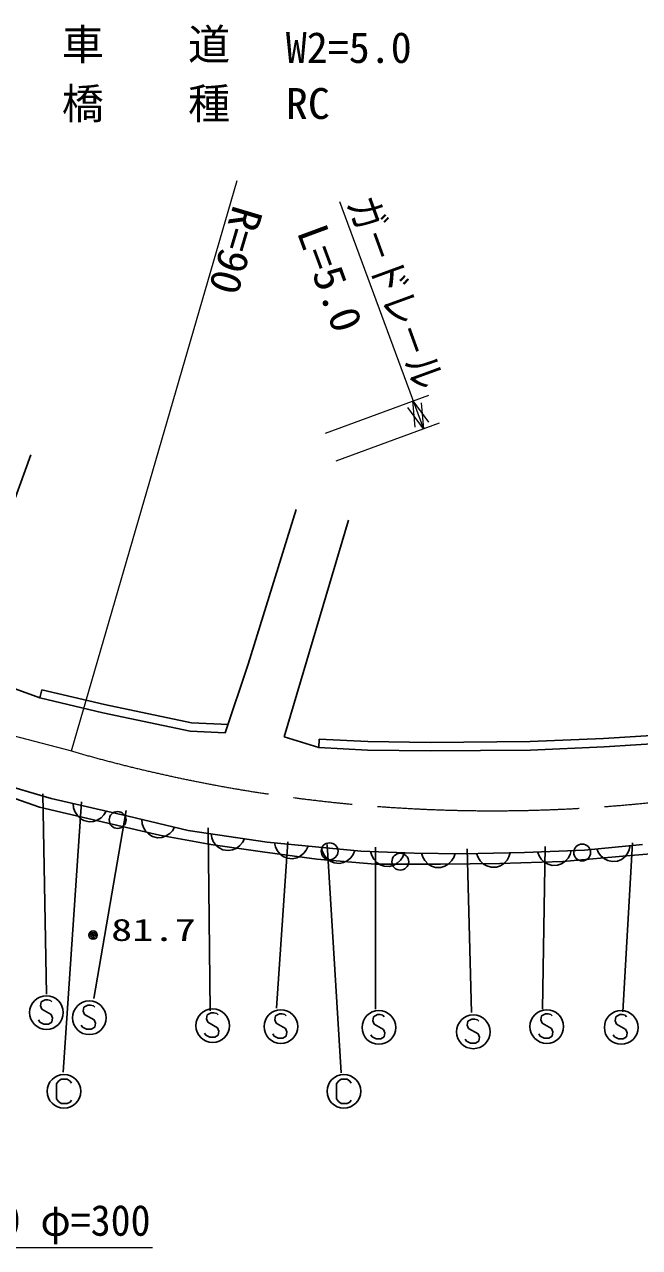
# Model space of a CAD drawing. Units: millimetres, scale not verified. Extents: x 40000 to 680000, y 20000 to 380000.
# Drawn here: x 96343 to 132874, y 241995 to 314628 of the extents above; entities that cross this region are included whole.
import ezdxf
from ezdxf.enums import TextEntityAlignment as Align

# ---------------------------------------------------------------- set-up
doc = ezdxf.new("R2010")
doc.units = ezdxf.units.MM
doc.header["$LTSCALE"] = 1000
doc.linetypes.add('CHAIN', pattern=[18.5, 12, -1.5, 3.5, -1.5])
for name, color, linetype, lineweight in [('M-BGD', 7, 'Continuous', 25), ('M-BGD-EXST', 7, 'Continuous', 25), ('M-BMK', 2, 'CHAIN', 13), ('M-STR-HTXT', 7, 'Continuous', 13)]:
    doc.layers.add(name, color=color, linetype=linetype, lineweight=lineweight)
doc.styles.add('ＭＳ ゴシック', font='')
doc.styles.get('ＭＳ ゴシック').set_extended_font_data('MS Gothic')

msp = doc.modelspace()

# ---------------------------------------------------------------- linework, layer by layer
at = {"layer": 'M-BGD'}
for p, q in [((96715, 289069), (92983, 278756)), ((109631, 276644), (112480, 285828)), ((111759, 272323), (115589, 285190)), ((97256, 274631), (91488, 276740)), ((108256, 272568), (109631, 276644)), ((97371, 275117), (97256, 274631)), ((97256, 274631), (100988, 273747)), ((97371, 275117), (101096, 274235)), ((101096, 274235), (106257, 273164)), ((100988, 273747), (106194, 272666)), ((106257, 273164), (108469, 273059)), ((106194, 272666), (108256, 272568)), ((130734, 272232), (135488, 272527)), ((113821, 271684), (111759, 272323)), ((113847, 272184), (113821, 271684)), ((113821, 271684), (116719, 271537)), ((113847, 272184), (116735, 272037)), ((116735, 272037), (120453, 271988)), ((120453, 271988), (126380, 272037)), ((126380, 272037), (130734, 272232)), ((126394, 271537), (130764, 271733)), ((130764, 271733), (135528, 272028)), ((116719, 271537), (120451, 271488)), ((120451, 271488), (126394, 271537)), ((91667, 270514), (97924, 268659)), ((97242, 268150), (94550, 269095)), ((100435, 267386), (97242, 268150)), ((97924, 268659), (102507, 267604)), ((99241, 268356), (99265, 268104)), ((99265, 268104), (99337, 267882)), ((99337, 267882), (99487, 267642)), ((99487, 267642), (99655, 267481)), ((99655, 267481), (99871, 267349)), ((99871, 267349), (100183, 267277)), ((100183, 267277), (100435, 267301)), ((104364, 266476), (100435, 267386)), ((100435, 267301), (100656, 267373)), ((100656, 267373), (100896, 267523)), ((100896, 267523), (101058, 267691)), ((101058, 267691), (101190, 267907)), ((102507, 267604), (106072, 266767)), ((103316, 267414), (103339, 267162)), ((103339, 267162), (103410, 266940)), ((103410, 266940), (103559, 266700)), ((103559, 266700), (103727, 266537)), ((104728, 266425), (104968, 266575)), ((104968, 266575), (105130, 266742)), ((105130, 266742), (105263, 266957)), ((106072, 266767), (110753, 266076)), ((107423, 266568), (107468, 266319)), ((103727, 266537), (103942, 266404)), ((103942, 266404), (104253, 266331)), ((104253, 266331), (104505, 266354)), ((107420, 265931), (104364, 266476)), ((104505, 266354), (104728, 266425)), ((110475, 265494), (107420, 265931)), ((107468, 266319), (107557, 266103)), ((107557, 266103), (107726, 265876)), ((107726, 265876), (107906, 265728)), ((108913, 265701), (109140, 265870)), ((109140, 265870), (109288, 266050)), ((109288, 266050), (109402, 266276)), ((110753, 266076), (113627, 265785)), ((111195, 266031), (111251, 265785)), ((129597, 265603), (133053, 265931)), ((132264, 265615), (132321, 265861)), ((107906, 265728), (108132, 265614)), ((108132, 265614), (108448, 265567)), ((108448, 265567), (108697, 265611)), ((108697, 265611), (108913, 265701)), ((113713, 265058), (110475, 265494)), ((111251, 265785), (111350, 265573)), ((111350, 265573), (111529, 265354)), ((111529, 265354), (111716, 265215)), ((111716, 265215), (111946, 265111)), ((111946, 265111), (112265, 265079)), ((112265, 265079), (112512, 265134)), ((112512, 265134), (112723, 265233)), ((112723, 265233), (112942, 265412)), ((112942, 265412), (113081, 265599)), ((113081, 265599), (113185, 265830)), ((113627, 265785), (116319, 265530)), ((113978, 265752), (114035, 265505)), ((114035, 265505), (114135, 265295)), ((114135, 265295), (114316, 265077)), ((115510, 264964), (115728, 265144)), ((115728, 265144), (115866, 265332)), ((115866, 265332), (115969, 265564)), ((116319, 265530), (119484, 265421)), ((116902, 265510), (116974, 265268)), ((116974, 265268), (117087, 265064)), ((118686, 265009), (118813, 265204)), ((118813, 265204), (118901, 265441)), ((119484, 265421), (122358, 265385)), ((119921, 265416), (119998, 265175)), ((119998, 265175), (120115, 264973)), ((121715, 264953), (121838, 265152)), ((121838, 265152), (121921, 265390)), ((122358, 265385), (126032, 265458)), ((123195, 265402), (123280, 265163)), ((123280, 265163), (123404, 264966)), ((125004, 264997), (125120, 265200)), ((125120, 265200), (125195, 265441)), ((126032, 265458), (129597, 265603)), ((126815, 265490), (126905, 265253)), ((126905, 265253), (127033, 265058)), ((132330, 265276), (128328, 264912)), ((128440, 264915), (128632, 265123)), ((128632, 265123), (128744, 265328)), ((128744, 265328), (128814, 265571)), ((130329, 265673), (130432, 265441)), ((130432, 265441), (130570, 265253)), ((130570, 265253), (130788, 265073)), ((131795, 265048), (131983, 265186)), ((131983, 265186), (132163, 265404)), ((132163, 265404), (132264, 265615)), ((136768, 265640), (132330, 265276)), ((117169, 264767), (113713, 265058)), ((114316, 265077), (114503, 264939)), ((114503, 264939), (114735, 264837)), ((114735, 264837), (115053, 264806)), ((115053, 264806), (115300, 264863)), ((115300, 264863), (115510, 264964)), ((117087, 265064), (117280, 264857)), ((121053, 264767), (117169, 264767)), ((117280, 264857), (117476, 264730)), ((117476, 264730), (117713, 264642)), ((117713, 264642), (118033, 264631)), ((118033, 264631), (118275, 264703)), ((118275, 264703), (118479, 264816)), ((118479, 264816), (118686, 265009)), ((120115, 264973), (120313, 264771)), ((120313, 264771), (120511, 264648)), ((120511, 264648), (120750, 264565)), ((120750, 264565), (121070, 264561)), ((124581, 264803), (121053, 264767)), ((121070, 264561), (121311, 264638)), ((121311, 264638), (121513, 264756)), ((121513, 264756), (121715, 264953)), ((123404, 264966), (123608, 264770)), ((123608, 264770), (123810, 264654)), ((123810, 264654), (124052, 264578)), ((124052, 264578), (124372, 264585)), ((124372, 264585), (124610, 264669)), ((128328, 264912), (124581, 264803)), ((124610, 264669), (124808, 264793)), ((124808, 264793), (125004, 264997)), ((127033, 265058), (127241, 264867)), ((127241, 264867), (127446, 264755)), ((127446, 264755), (127689, 264685)), ((127689, 264685), (128009, 264698)), ((128009, 264698), (128245, 264787)), ((128245, 264787), (128440, 264915)), ((130788, 265073), (130998, 264973)), ((130998, 264973), (131245, 264916)), ((131245, 264916), (131564, 264946)), ((131564, 264946), (131795, 265048))]:
    msp.add_line(p, q, dxfattribs=at)
for centre, radius in [((101875, 267387), 500), ((114466, 265528), 500), ((129466, 265458), 500), ((118664, 264908), 500), ((100421, 260550), 250), ((100421, 260550), 150), ((100421, 260550), 50)]:
    msp.add_circle(centre, radius, dxfattribs=at)
at = {"layer": 'M-BGD-EXST'}
for p, q in [((97441, 268937), (97649, 257039)), ((99727, 268469), (98636, 252415)), ((102377, 267950), (100454, 256779)), ((107260, 266911), (107364, 256052)), ((111313, 256208), (111988, 266079)), ((114326, 265923), (115157, 252363)), ((132458, 266027), (131887, 256000)), ((117184, 265768), (117184, 256156)), ((122639, 265664), (122899, 255948)), ((127263, 265820), (127107, 256156)), ((97329, 256588), (97289, 256348)), ((97569, 256708), (97329, 256588)), ((97729, 256708), (97569, 256708)), ((97889, 256668), (97729, 256708)), ((97969, 256588), (97889, 256668)), ((100114, 256397), (99874, 256277)), ((100274, 256397), (100114, 256397)), ((100434, 256357), (100274, 256397)), ((97289, 256348), (97369, 256148)), ((97369, 256148), (97929, 255828)), ((97929, 255828), (98009, 255628)), ((99874, 256277), (99834, 256037)), ((99834, 256037), (99914, 255837)), ((99914, 255837), (100474, 255517)), ((100514, 256277), (100434, 256357)), ((107200, 255809), (107160, 255569)), ((107440, 255929), (107200, 255809)), ((107600, 255929), (107440, 255929)), ((107760, 255889), (107600, 255929)), ((107840, 255809), (107760, 255889)), ((111252, 255757), (111212, 255517)), ((111492, 255877), (111252, 255757)), ((111652, 255877), (111492, 255877)), ((111812, 255837), (111652, 255877)), ((111892, 255757), (111812, 255837)), ((117071, 255705), (117031, 255465)), ((117311, 255825), (117071, 255705)), ((117471, 255825), (117311, 255825)), ((117631, 255785), (117471, 255825)), ((117711, 255705), (117631, 255785)), ((127047, 255757), (127007, 255517)), ((127287, 255877), (127047, 255757)), ((127447, 255877), (127287, 255877)), ((127607, 255837), (127447, 255877)), ((127687, 255757), (127607, 255837)), ((131463, 255705), (131423, 255465)), ((131703, 255825), (131463, 255705)), ((131863, 255825), (131703, 255825)), ((132023, 255785), (131863, 255825)), ((132103, 255705), (132023, 255785)), ((97249, 255388), (97169, 255508)), ((97489, 255268), (97249, 255388)), ((97769, 255268), (97489, 255268)), ((97969, 255388), (97769, 255268)), ((98009, 255628), (97969, 255388)), ((99794, 255077), (99714, 255197)), ((100034, 254957), (99794, 255077)), ((100314, 254957), (100034, 254957)), ((100514, 255077), (100314, 254957)), ((100474, 255517), (100554, 255317)), ((100554, 255317), (100514, 255077)), ((107160, 255569), (107240, 255369)), ((107240, 255369), (107800, 255049)), ((107800, 255049), (107880, 254849)), ((111212, 255517), (111292, 255317)), ((111292, 255317), (111852, 254997)), ((111852, 254997), (111932, 254797)), ((117031, 255465), (117111, 255265)), ((117111, 255265), (117671, 254945)), ((117671, 254945), (117751, 254745)), ((122682, 255445), (122642, 255205)), ((122642, 255205), (122722, 255005)), ((122922, 255565), (122682, 255445)), ((122722, 255005), (123282, 254685)), ((123082, 255565), (122922, 255565)), ((123242, 255525), (123082, 255565)), ((123322, 255445), (123242, 255525)), ((127007, 255517), (127087, 255317)), ((127087, 255317), (127647, 254997)), ((127647, 254997), (127727, 254797)), ((131423, 255465), (131503, 255265)), ((131503, 255265), (132063, 254945)), ((132063, 254945), (132143, 254745)), ((107120, 254609), (107040, 254729)), ((107360, 254489), (107120, 254609)), ((107640, 254489), (107360, 254489)), ((107840, 254609), (107640, 254489)), ((107880, 254849), (107840, 254609)), ((111172, 254557), (111092, 254677)), ((111412, 254437), (111172, 254557)), ((111692, 254437), (111412, 254437)), ((111892, 254557), (111692, 254437)), ((111932, 254797), (111892, 254557)), ((116991, 254505), (116911, 254625)), ((117231, 254385), (116991, 254505)), ((117511, 254385), (117231, 254385)), ((117711, 254505), (117511, 254385)), ((117751, 254745), (117711, 254505)), ((122602, 254245), (122522, 254365)), ((122842, 254125), (122602, 254245)), ((123322, 254245), (123122, 254125)), ((123282, 254685), (123362, 254485)), ((123362, 254485), (123322, 254245)), ((126967, 254557), (126887, 254677)), ((127207, 254437), (126967, 254557)), ((127487, 254437), (127207, 254437)), ((127687, 254557), (127487, 254437)), ((127727, 254797), (127687, 254557)), ((131383, 254505), (131303, 254625)), ((131623, 254385), (131383, 254505)), ((131903, 254385), (131623, 254385)), ((132103, 254505), (131903, 254385)), ((132143, 254745), (132103, 254505)), ((123122, 254125), (122842, 254125)), ((98368, 251872), (98248, 251712)), ((98248, 251712), (98248, 250832)), ((98528, 251992), (98368, 251872)), ((98888, 251992), (98528, 251992)), ((99048, 251872), (98888, 251992)), ((99128, 251752), (99048, 251872)), ((114993, 251872), (114873, 251712)), ((114873, 251712), (114873, 250832)), ((115153, 251992), (114993, 251872)), ((115513, 251992), (115153, 251992)), ((115673, 251872), (115513, 251992)), ((115753, 251752), (115673, 251872)), ((98248, 250832), (98368, 250672)), ((98368, 250672), (98528, 250552)), ((98888, 250552), (99048, 250632)), ((99048, 250632), (99128, 250752)), ((114873, 250832), (114993, 250672)), ((114993, 250672), (115153, 250552)), ((115513, 250552), (115673, 250632)), ((115673, 250632), (115753, 250752)), ((98528, 250552), (98888, 250552)), ((115153, 250552), (115513, 250552))]:
    msp.add_line(p, q, dxfattribs=at)
for centre in [(97649, 255948), (100194, 255637), (107520, 255169), (111572, 255117), (117391, 255065), (123002, 254805), (127367, 255117), (131783, 255065), (98688, 251272), (115313, 251272)]:
    msp.add_circle(centre, 1000, dxfattribs=at)
at = {"layer": 'M-BMK'}
msp.add_line((88853, 274195), (99130, 271483), dxfattribs=at)
msp.add_arc((124157, 357934), 90000, 253.85477, 297.87061, dxfattribs=at)
at = {"layer": 'M-STR-HTXT'}
for p, q in [((99130, 271483), (108972, 305359)), ((115055, 304123), (120033, 290610)), ((114215, 290359), (120358, 292622)), ((119544, 290723), (119419, 292276)), ((119419, 292276), (120332, 291013)), ((119909, 292163), (120033, 290610)), ((120033, 290610), (119120, 291873)), ((120971, 290956), (114829, 288693)), ((75273, 241995), (103956, 241995))]:
    msp.add_line(p, q, dxfattribs=at)

# ---------------------------------------------------------------- texts
at = {"layer": 'M-BGD', "style": 'ＭＳ ゴシック', "width": 1.4}
msp.add_text('81.7', height=1320, dxfattribs=at).set_placement((101490, 259805), align=Align.BOTTOM_LEFT)
at = {"layer": 'M-STR-HTXT', "style": 'ＭＳ ゴシック'}
for s, p in [('車\u3000\u3000道', (98561, 311978)), ('W2=5.0', (111863, 311793)), ('橋\u3000\u3000種', (98561, 308468))]:
    msp.add_text(s, height=1833, dxfattribs=at).set_placement(p, align=Align.BOTTOM_LEFT)
for s, width, p in [('RC', 1.05, (111863, 308468)), ('ヒュ－ム管 L=10.0 φ=300', 0.95, (75940, 242144))]:
    msp.add_text(s, height=1833, dxfattribs=dict(at, width=width)).set_placement(p, align=Align.BOTTOM_LEFT)
for s, rotation, width, p in [('ガ－ドレ－ル', 290, 0.8, (114964, 303851)), ('R=90', 253.4, 1.05, (108238, 304135)), ('L=5.0', 290.3, 1.05, (111981, 302128))]:
    msp.add_text(s, height=1833, rotation=rotation, dxfattribs=dict(at, width=width)).set_placement(p, align=Align.BOTTOM_LEFT)

doc.saveas('drawing.dxf')
